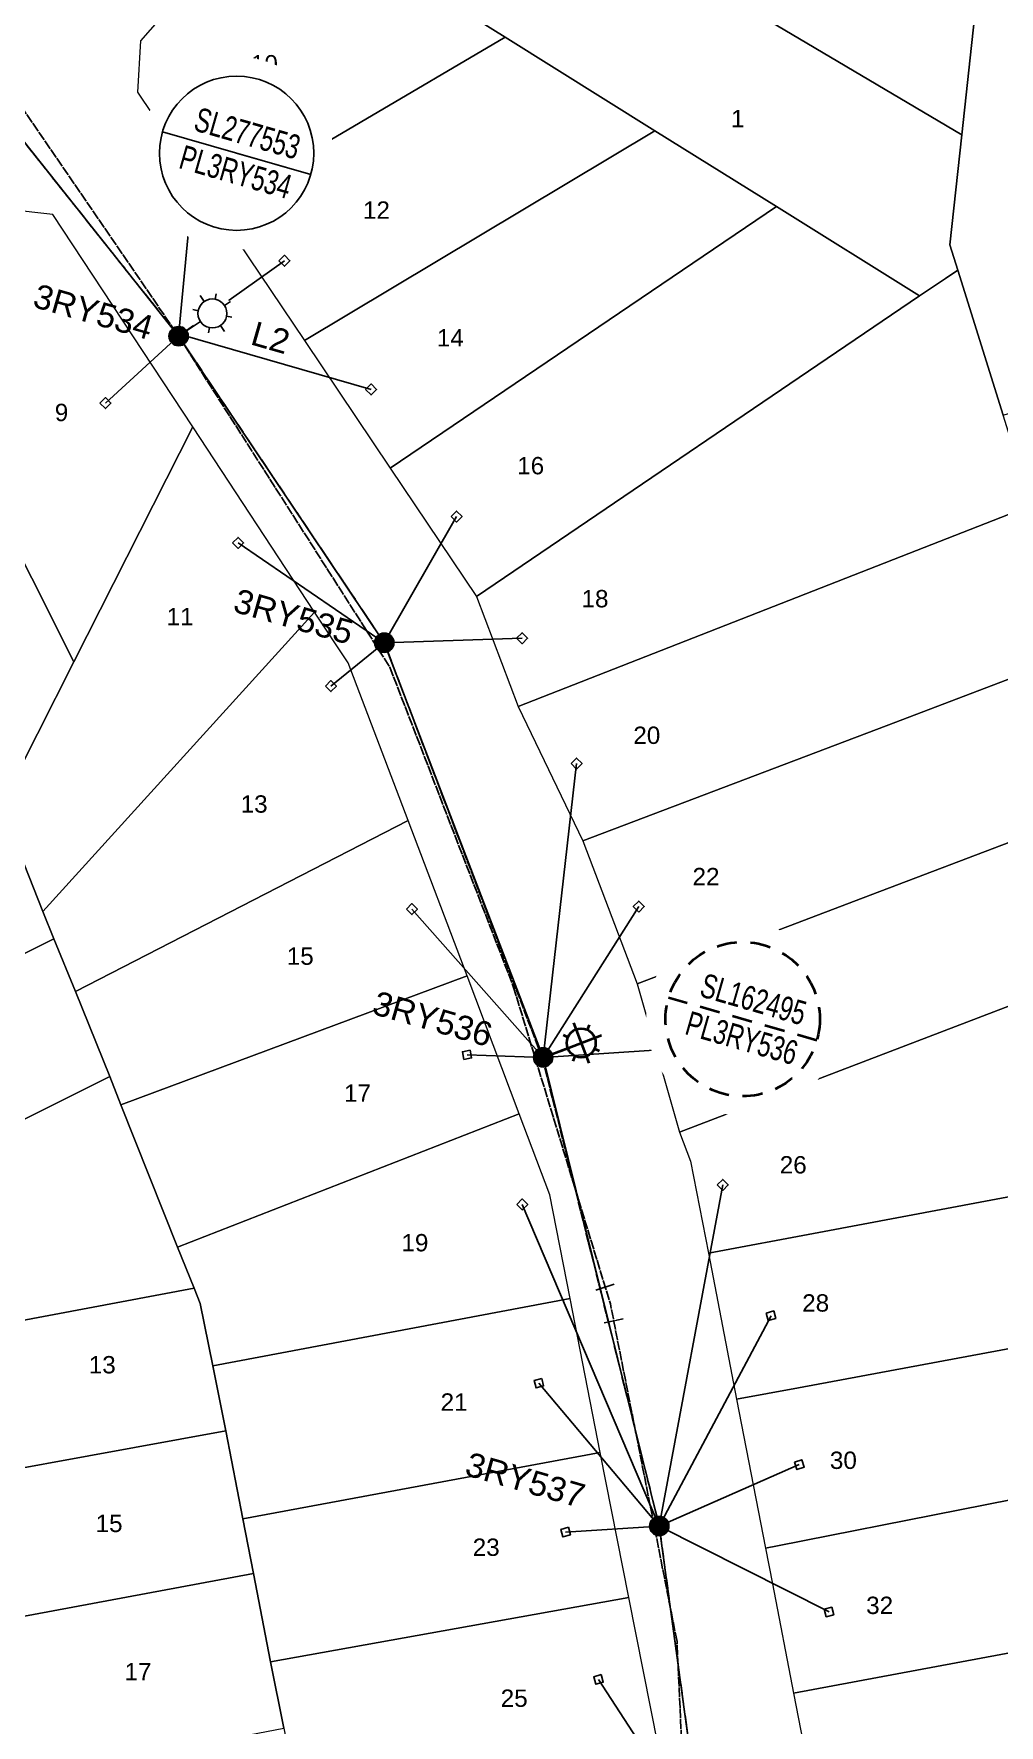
# Model space of a CAD drawing. Header units: metres. Extents: x 301080 to 303013, y 6182698 to 6183880.
# Drawn here: x 302024.9 to 302124.9, y 6183139.7 to 6183315.1 of the extents above; entities that cross this region are included whole.
import ezdxf
from ezdxf.enums import TextEntityAlignment as Align

# ---------------------------------------------------------------- set-up
doc = ezdxf.new("R2010")
doc.units = ezdxf.units.M
doc.linetypes.add('Cable Exist OH', pattern=[1, 1, 0])
doc.linetypes.add('Dash', pattern=[5, 3, -2])
doc.layers.get('0').update_dxf_attribs({"color": 6})
doc.layers.add('Cadastre Land Parcels_SP_EXT', color=9, linetype='Continuous', lineweight=5)
for name, color, linetype in [('Equip_SL_EXT', 7, 'Continuous'), ('Equip_SP_SL_MOD', 3, 'Continuous'), ('Equip_SP_SL_NEW', 2, 'Continuous'), ('Mains_LV_EXT', 7, 'Continuous'), ('Mains_SL_EXT', 7, 'Continuous'), ('NOTES_SL_EXT', 7, 'Continuous'), ('OH_Details_SP_MISC', 7, 'Continuous'), ('Services_SP_EXT', 7, 'Continuous'), ('SupportsOH_SP_TR_HV_LV_SL_EXT', 7, 'Continuous')]:
    doc.layers.add(name, color=color, linetype=linetype)
doc.styles.add('iecARIAL', font='arial.ttf', dxfattribs={"height": 2})
doc.styles.add('POLE_LABEL', font='arial.ttf')
doc.styles.add('SL_LABEL', font='arial.ttf')
doc.styles.get("Standard").update_dxf_attribs({"font": 'arial.ttf'})

# ---------------------------------------------------------------- blocks, each defined once
blk = doc.blocks.new('*U157')
at = {"lineweight": 40}
for p, q in [((-1.46, 5.68), (-1.06, 5.28)), ((0, 1.97), (0, 6.47)), ((1.46, 5.68), (1.06, 5.28)), ((-2.25, 4.22), (2.25, 4.22)), ((-1.46, 2.76), (-1.06, 3.16)), ((0, 0), (0, 2.72)), ((1.46, 2.76), (1.06, 3.16))]:
    blk.add_line(p, q, dxfattribs=at)
blk.add_circle((0, 4.22), 1.5, dxfattribs=at)
at = {"style": 'iecARIAL', "flags": 8}
blk.add_attdef('ASSET_NUM', (1.5, 1.5), '', height=2.5, dxfattribs=at)
for tag, p, height, flags in [('OPERATING_VOLTAGE', (0.98, -1.65), 0.2, 9), ('ORIENTATION', (0.98, -1.85), 0.2, 9), ('CONSTRUCTED_VOLTAGE', (0.98, -0.65), 0.2, 9), ('CONTROL_TYPE', (0.98, -0.85), 0.2, 9), ('LANTERN_PURPOSE', (0.98, -1.05), 0.2, 9), ('LANTERN_TYPE', (0.98, -1.25), 0.2, 9), ('NO_PHASES', (0.98, -1.45), 0.2, 9), ('LNUMBER', (2.18, -3.25), 2.5, 8), ('OWNED_BY', (0.98, -2.05), 0.2, 9), ('STATE', (0.98, -2.25), 0.2, 9), ('USAGE', (0.98, -2.45), 0.2, 9), ('CEXIST', (0.98, -2.65), 0.2, 9), ('CNEW', (0.98, -2.85), 0.2, 9), ('CNUMBER', (0.98, -3.05), 0.2, 9), ('CREMOVE', (0.98, -3.25), 0.2, 9), ('CREPLACE', (0.98, -3.45), 0.2, 9), ('LKINGHEIGHT', (0.98, -3.65), 0.2, 9), ('LBRACKET', (0.98, -3.85), 0.2, 9), ('LBRACKETVOCAB', (0.98, -4.05), 0.2, 9), ('LCATEGORY', (0.98, -4.25), 0.2, 9), ('LCHARGE1', (0.98, -4.45), 0.2, 9), ('LCHARGE1PERCENT', (0.98, -4.65), 0.2, 9), ('LCHARGE2', (0.98, -4.85), 0.2, 9), ('LCHARGE2PERCENT', (0.98, -5.05), 0.2, 9), ('LCHARGE3', (0.98, -5.25), 0.2, 9), ('LCHARGE3PERCENT', (0.98, -5.45), 0.2, 9), ('LEXIST', (0.98, -5.65), 0.2, 9), ('LLAMP', (0.98, -5.85), 0.2, 9), ('LLAMPVOCAB', (0.98, -6.05), 0.2, 9), ('LMAST', (0.98, -6.25), 0.2, 9), ('LMASTVOCAB', (0.98, -6.45), 0.2, 9), ('LNEW', (0.98, -6.65), 0.2, 9), ('LANTNUMBER', (0.98, -6.85), 0.2, 9), ('LOUTREACH', (0.98, -7.25), 0.2, 9), ('LOUTREACHVOCAB', (0.98, -7.45), 0.2, 9), ('LRATECODE', (0.98, -7.65), 0.2, 9), ('LREMOVE', (0.98, -7.85), 0.2, 9), ('LREPLACE', (0.98, -8.05), 0.2, 9), ('LTYPE', (0.98, -8.25), 0.2, 9), ('LTYPEVOCAB', (0.98, -8.45), 0.2, 9), ('LEGEND', (0.98, -8.65), 0.2, 9), ('LOCATION', (0.98, -8.85), 0.2, 9), ('STREETNAME', (0.98, -9.25), 0.2, 9), ('SUBURB', (0.98, -9.45), 0.2, 1), ('NOTES', (0.98, -9.05), 0.2, 9)]:
    blk.add_attdef(tag, p, '', height=height, dxfattribs=dict(flags=flags))
blk = doc.blocks.new('CCP_EXT')
at = {"flags": 9}
for tag, p in [('STATE', (0, -1.8)), ('LIFE_SUPPORT', (0, -1.6)), ('NOTES', (0, -2))]:
    blk.add_attdef(tag, text='', height=0.2, dxfattribs=at).set_placement(p, align=Align.MIDDLE_LEFT)
blk.add_wipeout([(0, 0.57), (0.57, 0), (0, -0.57), (-0.57, 0)])
blk.add_lwpolyline([(-0.57, 0), (0, 0.57), (0.57, 0), (0, -0.57), (-0.57, 0)])
at = {"flags": 1}
blk.add_attdef('Z', (0, 0), '', height=0.2, dxfattribs=at)
at = {"flags": 9}
for tag, p in [('CCP_TYPE', (0, 0)), ('CONSTRUCTED_VOLTAGE', (0, -0.2)), ('OPERATING_VOLTAGE', (0, -0.6)), ('ORIENTATION', (0, -0.8)), ('OWNED_BY', (0, -1)), ('NO_PHASES', (0, -0.4)), ('USAGE', (0, -1.2)), ('LEGEND', (0, -1.4))]:
    blk.add_attdef(tag, text='', height=0.2, dxfattribs=at).set_placement(p, align=Align.MIDDLE_LEFT)
blk = doc.blocks.new('POLE_EXT')
blk.add_hatch(color=256).paths.add_polyline_path([(-1, 0, 1), (1, 0, 1)])
blk.add_lwpolyline([(-1, 0, 1), (1, 0, 1)], format="xyb", close=True)
for tag, height, flags, p in [('pNumber', 2.5, 8, (-17.84, 2.07)), ('OWNED_BY', 0.2, 9, (1.35, -0.4)), ('SPECIAL_USE', 0.2, 9, (1.35, -0.8)), ('STATE', 0.2, 9, (1.35, -1)), ('cLV', 0.2, 9, (1.35, -1.4)), ('hDepth', 0.2, 9, (1.35, -1.6)), ('hDia', 0.2, 9, (1.35, -1.8)), ('PARENT', 0.2, 9, (1.35, -0.6)), ('USAGE', 0.2, 9, (1.35, -1.2)), ('cHV', 0.2, 9, (1.35, -2)), ('cLinedev', 0.2, 9, (1.35, -3.4)), ('LBRACKET', 0.2, 9, (1.35, -2.2)), ('LExisting', 0.2, 9, (1.35, -2.4)), ('LANTNUMBER', 0.2, 9, (1.35, -2.6)), ('LOther', 0.2, 9, (1.35, -2.8)), ('LRemove', 0.2, 9, (1.35, -3)), ('LEGEND', 0.2, 9, (1.35, -3.2)), ('LOCATION', 0.2, 9, (1.35, -3.6)), ('pExisting', 0.2, 9, (1.35, -3.8)), ('pFooting', 0.2, 9, (1.35, -4.4)), ('pNew', 0.2, 9, (1.35, -4.6)), ('pRelocate', 0.2, 9, (1.35, -5)), ('pRemove', 0.2, 9, (1.35, -5.2)), ('PFNUMBER', 0.2, 9, (1.35, -4)), ('NEWPFNUMBER', 0.2, 9, (1.35, -4.2)), ('pReplace', 0.2, 9, (1.35, -5.4)), ('pStay', 0.2, 9, (1.35, -5.6)), ('pType', 0.2, 9, (1.35, -5.8)), ('cspan', 0.2, 9, (1.35, -6)), ('STREETNAME', 0.2, 9, (1.35, -6.2)), ('SUBURB', 0.2, 9, (1.35, -6.4)), ('OPERATED_BY', 0.2, 9, (1.36, -7.01)), ('NOTES', 0.2, 9, (1.35, -6.6)), ('MAINTAINED_BY', 0.2, 9, (1.36, -6.81))]:
    blk.add_attdef(tag, text='', height=height, dxfattribs=dict(flags=flags)).set_placement(p, align=Align.MIDDLE_LEFT)
at = {"style": 'POLE_LABEL'}
for tag, height, flags, p in [('ASSET_NUM', 2.5, 8, (2, 2)), ('STRUCTURE_PLANT_NUMBER', 0.2, 9, (1.35, 0.03)), ('STREET_CODE', 0.2, 9, (1.35, -0.2))]:
    blk.add_attdef(tag, text='', height=height, dxfattribs=dict(at, flags=flags)).set_placement(p, align=Align.MIDDLE_LEFT)
at = {"flags": 1}
blk.add_attdef('Z', (1.35, -7.33), '', height=0.2, dxfattribs=at)
blk = doc.blocks.new('End Shackle_EXT')
at = {"flags": 9}
for tag, p in [('USAGE', (0, -1.4)), ('NOTES', (0, -1.6))]:
    blk.add_attdef(tag, text='', height=0.2, dxfattribs=at).set_placement(p, align=Align.MIDDLE_LEFT)
blk.add_wipeout([(0, 0.25), (1.81, 0.25), (1.82, -0.25), (0, -0.25)])
blk.add_line((1.81, -1), (1.81, 1))
at = {"flags": 1}
blk.add_attdef('Z', (0, 0), '', height=0.2, dxfattribs=at)
at = {"flags": 9}
for tag, p in [('CONNECTOR_TYPE', (0, 0)), ('CONSTRUCTED_VOLTAGE', (0, -0.2)), ('OPERATING_VOLTAGE', (0, -0.6)), ('ORIENTATION', (0, -0.8)), ('OWNED_BY', (0, -1)), ('STATE', (0, -1.2)), ('NO_PHASES', (0, -0.4))]:
    blk.add_attdef(tag, text='', height=0.2, dxfattribs=at).set_placement(p, align=Align.MIDDLE_LEFT)
blk = doc.blocks.new('SL_LANTERN_NEW')
blk.add_line((0, 0), (0, 0))
for tag, p, flags in [('Z', (0, 0), 1), ('OPERATED_BY', (0, -9.61), 9)]:
    blk.add_attdef(tag, p, '', height=0.2, dxfattribs=dict(flags=flags))
at = {"style": 'SL_LABEL', "flags": 9}
blk.add_attdef('STREET_CODE', text='', height=0.2, dxfattribs=at).set_placement((0, -0.2), align=Align.MIDDLE_LEFT)
for tag, height, flags, p in [('CONSTRUCTED_VOLTAGE', 0.2, 9, (0, -0.4)), ('CONTROL_TYPE', 0.2, 9, (0, -0.6)), ('OPERATING_VOLTAGE', 0.2, 9, (0, -1.4)), ('ORIENTATION', 0.2, 9, (0, -1.6)), ('OWNED_BY', 0.2, 9, (0, -1.8)), ('LANTERN_PURPOSE', 0.2, 9, (0, -0.8)), ('LANTERN_TYPE', 0.2, 9, (0, -1)), ('NO_PHASES', 0.2, 9, (0, -1.2)), ('LNUMBER', 2.5, 8, (1.2, -2.8)), ('STATE', 0.2, 9, (0, -2)), ('CEXIST', 0.2, 9, (0, -2.4)), ('CNEW', 0.2, 9, (0, -2.6)), ('CNUMBER', 0.2, 9, (0, -2.8)), ('CREMOVE', 0.2, 9, (0, -3)), ('CREPLACE', 0.2, 9, (0, -3.2)), ('USAGE', 0.2, 9, (0, -2.2)), ('LKINGHEIGHT', 0.2, 9, (0, -3.4)), ('LBRACKET', 0.2, 9, (0, -3.6)), ('LBRACKETVOCAB', 0.2, 9, (0, -3.8)), ('LCATEGORY', 0.2, 9, (0, -4)), ('LCHARGE1', 0.2, 9, (0, -4.2)), ('LCHARGE1PERCENT', 0.2, 9, (0, -4.4)), ('LCHARGE2', 0.2, 9, (0, -4.6)), ('LCHARGE2PERCENT', 0.2, 9, (0, -4.8)), ('LCHARGE3', 0.2, 9, (0, -5)), ('LCHARGE3PERCENT', 0.2, 9, (0, -5.2)), ('LEXIST', 0.2, 9, (0, -5.4)), ('LLAMP', 0.2, 9, (0, -5.6)), ('LLAMPVOCAB', 0.2, 9, (0, -5.8)), ('LMAST', 0.2, 9, (0, -6)), ('LMASTVOCAB', 0.2, 9, (0, -6.2)), ('LNEW', 0.2, 9, (0, -6.4)), ('LANTNUMBER', 0.2, 9, (0, -6.6)), ('LOUTREACH', 0.2, 9, (0, -7)), ('SUBURB', 0.2, 9, (0, -8.6)), ('STREETNAME', 0.2, 9, (0, -8.8)), ('LOUTREACHVOCAB', 0.2, 9, (0, -7.2)), ('LRATECODE', 0.2, 9, (0, -7.4)), ('LREMOVE', 0.2, 9, (0, -7.6)), ('LREPLACE', 0.2, 9, (0, -7.8)), ('LTYPE', 0.2, 9, (0, -8)), ('LTYPEVOCAB', 0.2, 9, (0, -8.2)), ('LEGEND', 0.2, 9, (0, -8.4)), ('LOCATION', 0.2, 9, (0, -9)), ('NOTES', 0.2, 9, (0, -9.2)), ('MAINTAINED_BY', 0.2, 9, (0, -9.86))]:
    blk.add_attdef(tag, text='', height=height, dxfattribs=dict(flags=flags)).set_placement(p, align=Align.MIDDLE_LEFT)
blk.add_wipeout([(0, 6.47), (1.46, 5.68), (2.25, 4.22), (1.46, 2.76), (0, 1.86), (-1.46, 2.76), (-2.25, 4.22), (-1.46, 5.68)])
for p, q in [((-1.46, 5.68), (-1.06, 5.28)), ((0, 5.72), (0, 6.47)), ((1.46, 5.68), (1.06, 5.28)), ((-2.25, 4.22), (-1.5, 4.22)), ((1.5, 4.22), (2.25, 4.22)), ((-1.46, 2.76), (-1.06, 3.16)), ((0, 0), (0, 2.72)), ((1.46, 2.76), (1.06, 3.16))]:
    blk.add_line(p, q)
blk.add_circle((0, 4.22), 1.5)
at = {"style": 'SL_LABEL', "flags": 8}
blk.add_attdef('ASSET_NUM', text='', height=2.5, dxfattribs=at).set_placement((2, 2), align=Align.MIDDLE_LEFT)
blk = doc.blocks.new('SLANTERN_NUM_EXT')
blk.add_wipeout([(-0.31, 10), (-0.94, 9.96), (-1.57, 9.88), (-2.18, 9.76), (-2.79, 9.61), (-3.39, 9.41), (-3.97, 9.18), (-4.54, 8.91), (-5.09, 8.61), (-5.62, 8.27), (-6.13, 7.91), (-6.62, 7.5), (-7.07, 7.07), (-7.5, 6.62), (-7.91, 6.13), (-8.27, 5.62), (-8.61, 5.09), (-8.91, 4.54), (-9.18, 3.97), (-9.41, 3.39), (-9.61, 2.79), (-9.76, 2.18), (-9.88, 1.57), (-9.96, 0.94), (-10, 0.31), (-10, -0.31), (-9.96, -0.94), (-9.88, -1.57), (-9.76, -2.18), (-9.61, -2.79), (-9.41, -3.39), (-9.18, -3.97), (-8.91, -4.54), (-8.61, -5.09), (-8.27, -5.62), (-7.91, -6.13), (-7.5, -6.62), (-7.07, -7.07), (-6.62, -7.5), (-6.13, -7.91), (-5.62, -8.27), (-5.09, -8.61), (-4.54, -8.91), (-3.97, -9.18), (-3.39, -9.41), (-2.79, -9.61), (-2.18, -9.76), (-1.57, -9.88), (-0.94, -9.96), (-0.31, -10), (0.31, -10), (0.94, -9.96), (1.57, -9.88), (2.18, -9.76), (2.79, -9.61), (3.39, -9.41), (3.97, -9.18), (4.54, -8.91), (5.09, -8.61), (5.62, -8.27), (6.13, -7.91), (6.62, -7.5), (7.07, -7.07), (7.5, -6.62), (7.91, -6.13), (8.27, -5.62), (8.61, -5.09), (8.91, -4.54), (9.18, -3.97), (9.41, -3.39), (9.61, -2.79), (9.76, -2.18), (9.88, -1.57), (9.96, -0.94), (10, -0.31), (10, 0.31), (9.96, 0.94), (9.88, 1.57), (9.76, 2.18), (9.61, 2.79), (9.41, 3.39), (9.18, 3.97), (8.91, 4.54), (8.61, 5.09), (8.27, 5.62), (7.91, 6.13), (7.5, 6.62), (7.07, 7.07), (6.62, 7.5), (6.13, 7.91), (5.62, 8.27), (5.09, 8.61), (4.54, 8.91), (3.97, 9.18), (3.39, 9.41), (2.79, 9.61), (2.18, 9.76), (1.57, 9.88), (0.94, 9.96), (0.31, 10)])
at = {"linetype": 'Dash', "lineweight": 40, "ltscale": 0.7}
blk.add_line((8, 0), (-8, 0), dxfattribs=at)
blk.add_circle((0, 0), 8, dxfattribs=at)
at = {"lineweight": 40, "width": 0.7}
for tag, p in [('SNUMBER', (0.51, 1.05)), ('CNUMBER', (0.44, -3.15))]:
    blk.add_attdef(tag, text='', height=2.5, dxfattribs=at).set_placement(p, align=Align.CENTER)
at = {"lineweight": 40, "flags": 1}
blk.add_attdef('Z', (0, 0), '', height=0.2, dxfattribs=at)
blk = doc.blocks.new('SLANTERN_NUM_NEW')
blk.add_wipeout([(-0.31, 10), (-0.94, 9.96), (-1.57, 9.88), (-2.18, 9.76), (-2.79, 9.61), (-3.39, 9.41), (-3.97, 9.18), (-4.54, 8.91), (-5.09, 8.61), (-5.62, 8.27), (-6.13, 7.91), (-6.62, 7.5), (-7.07, 7.07), (-7.5, 6.62), (-7.91, 6.13), (-8.27, 5.62), (-8.61, 5.09), (-8.91, 4.54), (-9.18, 3.97), (-9.41, 3.39), (-9.61, 2.79), (-9.76, 2.18), (-9.88, 1.57), (-9.96, 0.94), (-10, 0.31), (-10, -0.31), (-9.96, -0.94), (-9.88, -1.57), (-9.76, -2.18), (-9.61, -2.79), (-9.41, -3.39), (-9.18, -3.97), (-8.91, -4.54), (-8.61, -5.09), (-8.27, -5.62), (-7.91, -6.13), (-7.5, -6.62), (-7.07, -7.07), (-6.62, -7.5), (-6.13, -7.91), (-5.62, -8.27), (-5.09, -8.61), (-4.54, -8.91), (-3.97, -9.18), (-3.39, -9.41), (-2.79, -9.61), (-2.18, -9.76), (-1.57, -9.88), (-0.94, -9.96), (-0.31, -10), (0.31, -10), (0.94, -9.96), (1.57, -9.88), (2.18, -9.76), (2.79, -9.61), (3.39, -9.41), (3.97, -9.18), (4.54, -8.91), (5.09, -8.61), (5.62, -8.27), (6.13, -7.91), (6.62, -7.5), (7.07, -7.07), (7.5, -6.62), (7.91, -6.13), (8.27, -5.62), (8.61, -5.09), (8.91, -4.54), (9.18, -3.97), (9.41, -3.39), (9.61, -2.79), (9.76, -2.18), (9.88, -1.57), (9.96, -0.94), (10, -0.31), (10, 0.31), (9.96, 0.94), (9.88, 1.57), (9.76, 2.18), (9.61, 2.79), (9.41, 3.39), (9.18, 3.97), (8.91, 4.54), (8.61, 5.09), (8.27, 5.62), (7.91, 6.13), (7.5, 6.62), (7.07, 7.07), (6.62, 7.5), (6.13, 7.91), (5.62, 8.27), (5.09, 8.61), (4.54, 8.91), (3.97, 9.18), (3.39, 9.41), (2.79, 9.61), (2.18, 9.76), (1.57, 9.88), (0.94, 9.96), (0.31, 10)])
at = {"linetype": 'Continuous'}
blk.add_line((8, 0), (-8, 0), dxfattribs=at)
blk.add_line((0, 0), (8, 0))
blk.add_circle((0, 0), 8, dxfattribs=at)
at = {"width": 0.7}
for tag, p in [('SNUMBER', (0.51, 1.05)), ('CNUMBER', (0.44, -3.15))]:
    blk.add_attdef(tag, text='', height=2.5, dxfattribs=at).set_placement(p, align=Align.CENTER)
at = {"flags": 1}
blk.add_attdef('Z', (0, 0), '', height=0.2, dxfattribs=at)

msp = doc.modelspace()

# ---------------------------------------------------------------- linework, layer by layer
at = {"layer": 'Cadastre Land Parcels_SP_EXT', "linetype": 'Continuous'}
for points in [[(302164.24, 6183306.89), (302163.81, 6183306.94), (302158.68, 6183367.08), (302126.96, 6183369.75), (302126.27, 6183362.32), (302123.67, 6183330.26), (302123.12, 6183323.55), (302121.06, 6183304.64), (302119.82, 6183293.26), (302120.64, 6183290.63), (302125.36, 6183275.59), (302162.12, 6183287.11), (302162.25, 6183288.64), (302164.24, 6183306.89)], [(302123.67, 6183330.26), (302073.46, 6183348.26), (302063.4, 6183345.76), (302059.4, 6183341.19), (302121.06, 6183304.64), (302123.12, 6183323.55), (302123.67, 6183330.26)], [(302119.36, 6183289.77), (302120.64, 6183290.63), (302119.82, 6183293.26), (302121.06, 6183304.64), (302059.4, 6183341.19), (302049.51, 6183329.89), (302073.73, 6183314.8), (302089.24, 6183305.08), (302101.86, 6183297.21), (302116.67, 6183287.96), (302119.36, 6183289.77)], [(302073.73, 6183314.8), (302049.51, 6183329.89), (302035.91, 6183314.41), (302035.62, 6183309.1), (302043.67, 6183297.07), (302073.73, 6183314.8)], [(302089.24, 6183305.08), (302073.73, 6183314.8), (302043.67, 6183297.07), (302052.92, 6183283.33), (302089.24, 6183305.08)], [(302101.86, 6183297.21), (302089.24, 6183305.08), (302052.92, 6183283.33), (302061.81, 6183270.09), (302101.86, 6183297.21)], [(302116.67, 6183287.96), (302101.86, 6183297.21), (302061.81, 6183270.09), (302070.76, 6183256.78), (302116.67, 6183287.96)], [(302041.34, 6183274.38), (302026.81, 6183296.4), (302022.2, 6183296.91), (302011.55, 6183284.7), (302028.99, 6183249.99), (302041.34, 6183274.38)], [(302115.58, 6183261.22), (302128.3, 6183266.2), (302125.36, 6183275.59), (302120.64, 6183290.63), (302119.36, 6183289.77), (302116.67, 6183287.96), (302070.76, 6183256.78), (302075.08, 6183245.36), (302115.58, 6183261.22)], [(302028.99, 6183249.99), (302011.55, 6183284.7), (301999.52, 6183270.84), (302021.48, 6183235.04), (302028.99, 6183249.99)], [(302053.96, 6183255.13), (302041.34, 6183274.38), (302028.99, 6183249.99), (302021.48, 6183235.04), (302025.79, 6183224.1), (302053.96, 6183255.13)], [(302113.21, 6183243.35), (302133.11, 6183250.91), (302130.45, 6183259.37), (302128.3, 6183266.2), (302115.58, 6183261.22), (302075.08, 6183245.36), (302081.78, 6183231.41), (302113.21, 6183243.35)], [(302063.67, 6183233.52), (302057.44, 6183249.89), (302053.96, 6183255.13), (302025.79, 6183224.1), (302026.94, 6183221.25), (302029.17, 6183215.8), (302063.67, 6183233.52)], [(302110.85, 6183225.52), (302137.85, 6183235.78), (302135.38, 6183243.63), (302133.11, 6183250.91), (302113.21, 6183243.35), (302081.78, 6183231.41), (302087.41, 6183216.6), (302110.85, 6183225.52)], [(302108.48, 6183207.58), (302142.64, 6183220.67), (302140.33, 6183227.92), (302137.85, 6183235.78), (302110.85, 6183225.52), (302087.41, 6183216.6), (302091.79, 6183201.18), (302108.48, 6183207.58)], [(302026.94, 6183221.25), (302025.79, 6183224.1), (302021.48, 6183235.04), (302008.62, 6183229.71), (301985.4, 6183220.05), (301993.33, 6183204.41), (302026.94, 6183221.25)], [(302069.78, 6183217.41), (302063.67, 6183233.52), (302029.17, 6183215.8), (302032.73, 6183206.97), (302033.89, 6183204.04), (302069.78, 6183217.41)], [(302029.17, 6183215.8), (302026.94, 6183221.25), (301993.33, 6183204.41), (302000.28, 6183190.76), (302032.73, 6183206.97), (302029.17, 6183215.8)], [(302106.26, 6183190.79), (302149.46, 6183198.92), (302146.03, 6183209.82), (302142.64, 6183220.67), (302108.48, 6183207.58), (302091.79, 6183201.18), (302092.93, 6183198.19), (302094.81, 6183188.64), (302106.26, 6183190.79)], [(302075.17, 6183203.11), (302069.78, 6183217.41), (302033.89, 6183204.04), (302039.76, 6183189.28), (302075.17, 6183203.11)], [(302041.47, 6183185.03), (302039.76, 6183189.28), (302033.89, 6183204.04), (302032.73, 6183206.97), (302000.28, 6183190.76), (302002.79, 6183185.79), (302004.34, 6183178.02), (302041.47, 6183185.03)], [(302080.45, 6183183.93), (302078.34, 6183194.69), (302075.17, 6183203.11), (302039.76, 6183189.28), (302041.47, 6183185.03), (302042.09, 6183183.42), (302043.41, 6183176.96), (302080.45, 6183183.93)], [(302104.12, 6183174.68), (302154.07, 6183183.99), (302150.77, 6183194.67), (302149.46, 6183198.92), (302106.26, 6183190.79), (302094.81, 6183188.64), (302097.72, 6183173.49), (302104.12, 6183174.68)], [(302044.76, 6183170.2), (302043.41, 6183176.96), (302042.09, 6183183.42), (302041.47, 6183185.03), (302004.34, 6183178.02), (302007.23, 6183163.38), (302044.76, 6183170.2)], [(302083.58, 6183167.97), (302080.45, 6183183.93), (302043.41, 6183176.96), (302044.76, 6183170.2), (302046.53, 6183161.1), (302083.58, 6183167.97)], [(302101.95, 6183158.29), (302158.68, 6183169.48), (302154.07, 6183183.99), (302104.12, 6183174.68), (302097.72, 6183173.49), (302100.72, 6183158.05), (302101.95, 6183158.29)], [(302046.53, 6183161.1), (302044.76, 6183170.2), (302007.23, 6183163.38), (302010.14, 6183148.44), (302047.64, 6183155.42), (302046.53, 6183161.1)], [(302163.49, 6183154.17), (302158.68, 6183169.48), (302101.95, 6183158.29), (302100.72, 6183158.05), (302101.43, 6183154.35), (302103.62, 6183143), (302163.49, 6183154.17)], [(302086.56, 6183152.94), (302083.58, 6183167.97), (302046.53, 6183161.1), (302047.64, 6183155.42), (302049.41, 6183146.24), (302086.56, 6183152.94)], [(302049.41, 6183146.24), (302047.64, 6183155.42), (302010.14, 6183148.44), (302013.34, 6183132.19), (302050.77, 6183139.38), (302049.41, 6183146.24)], [(302171.06, 6183130.09), (302163.49, 6183154.17), (302103.62, 6183143), (302104.85, 6183136.61), (302104.87, 6183130.19), (302171.06, 6183130.09)], [(302089.58, 6183137.58), (302086.56, 6183152.94), (302049.41, 6183146.24), (302050.77, 6183139.38), (302052.54, 6183130.31), (302089.58, 6183137.58)]]:
    msp.add_lwpolyline(points, close=True, dxfattribs=at)
at = {"layer": 'Mains_LV_EXT', "linetype": 'Cable Exist OH'}
for points in [[(302020.4, 6183312.21), (302039.87, 6183283.77)], [(302093.54, 6183104.13), (302091.54, 6183148.36)]]:
    msp.add_lwpolyline(points, dxfattribs=at)

# ---------------------------------------------------------------- block references
at = {"layer": 'Equip_SP_SL_MOD', "rotation": 290.8246194459775}
msp.add_blockref('*U157', (302077.66, 6183208.95), dxfattribs=at)
at = {"layer": 'SupportsOH_SP_TR_HV_LV_SL_EXT'}
ref = msp.add_blockref('POLE_EXT', (302039.87, 6183283.77), dxfattribs=at)
ref.add_attrib('ASSET_NUM', '3RY534', dxfattribs={"layer": '0', "height": 2.5, "rotation": 344, "style": 'POLE_LABEL'}).set_placement((302037.09, 6183284.57), align=Align.MIDDLE_RIGHT)
ref = msp.add_blockref('POLE_EXT', (302061.19, 6183251.97), dxfattribs=at)
ref.add_attrib('ASSET_NUM', '3RY535', dxfattribs={"layer": '0', "height": 2.5, "rotation": 344, "style": 'POLE_LABEL'}).set_placement((302057.31, 6183251.03), align=Align.BOTTOM_RIGHT)

# ---------------------------------------------------------------- texts
at = {"layer": 'Cadastre Land Parcels_SP_EXT'}
for s, p in [('10', (302047.36, 6183311.13)), ('1', (302097.13, 6183305.44)), ('12', (302058.98, 6183295.95)), ('14', (302066.64, 6183282.7)), ('9', (302027.03, 6183274.96)), ('16', (302074.97, 6183269.44)), ('18', (302081.64, 6183255.64)), ('11', (302038.62, 6183253.78)), ('20', (302087.01, 6183241.47)), ('13', (302046.3, 6183234.34)), ('22', (302093.15, 6183226.81)), ('15', (302051.08, 6183218.56)), ('24', (302098.74, 6183212.02)), ('17', (302057.02, 6183204.35)), ('26', (302102.19, 6183196.91)), ('19', (302062.97, 6183188.83)), ('28', (302104.52, 6183182.58)), ('13', (302030.55, 6183176.17)), ('21', (302067.03, 6183172.3)), ('30', (302107.39, 6183166.26)), ('15', (302031.26, 6183159.71)), ('23', (302070.36, 6183157.24)), ('32', (302111.15, 6183151.21)), ('17', (302034.26, 6183144.33)), ('25', (302073.26, 6183141.58))]:
    msp.add_text(s, height=1.8, dxfattribs=at).set_placement(p)

# ---------------------------------------------------------------- next in the draw order: block references
at = {"layer": 'Equip_SL_EXT'}
ref = msp.add_blockref('SLANTERN_NUM_EXT', (302112.15, 6183128.55), dxfattribs=dict(at, rotation=344))
ref.add_attrib('SNUMBER', 'SL162496', dxfattribs={"layer": '0', "lineweight": 40, "height": 2.5, "rotation": 344, "width": 0.7}).set_placement((302112.92, 6183129.42), align=Align.CENTER)
ref.add_attrib('CNUMBER', 'PL226946', dxfattribs={"lineweight": 40, "height": 2.5, "rotation": 344, "width": 0.7}).set_placement((302111.71, 6183125.4), align=Align.CENTER)
at = {"layer": 'Services_SP_EXT'}
for p in [(302041.87, 6183304.9), (302050.84, 6183291.59), (302059.82, 6183278.24), (302032.27, 6183276.83), (302068.69, 6183265.05), (302046.04, 6183262.33), (302075.48, 6183252.43), (302055.65, 6183247.48), (302081.13, 6183239.44), (302064.05, 6183224.34), (302092.31, 6183209.9), (302096.28, 6183195.72), (302075.5, 6183193.7)]:
    msp.add_blockref('CCP_EXT', p, dxfattribs=at)
for p, rotation in [((302087.58, 6183224.6), 90.0000000000002), ((302069.77, 6183209.22), 55.86616692921984), ((302101.29, 6183182.15), 330.2551186865113), ((302077.22, 6183175.16), 239.3002774506191), ((302104.22, 6183166.71), 333.4349488109902), ((302079.99, 6183159.71), 240.2551187034714), ((302107.3, 6183151.42), 329.6208739918064), ((302083.4, 6183144.43), 241.0735741693554)]:
    msp.add_blockref('CCP_EXT', p, dxfattribs=dict(at, rotation=rotation))

# ---------------------------------------------------------------- next in the draw order: linework, layer by layer
at = {"layer": 'Mains_LV_EXT', "linetype": 'Cable Exist OH'}
for points in [[(302039.87, 6183283.77), (302061.76, 6183249.45)], [(302061.76, 6183249.45), (302074.57, 6183216.31)]]:
    msp.add_lwpolyline(points, dxfattribs=at)
at = {"layer": 'Mains_SL_EXT', "linetype": 'Cable Exist OH'}
msp.add_lwpolyline([(302016.54, 6183313.12), (302039.87, 6183283.77), (302061.19, 6183251.97), (302077.57, 6183208.91)], dxfattribs=at)
at = {"layer": 'Services_SP_EXT'}
for points in [[(302041.87, 6183304.9), (302039.87, 6183283.77)], [(302050.84, 6183291.59), (302039.87, 6183283.77)], [(302039.87, 6183283.77), (302032.27, 6183276.83)], [(302040.06, 6183283.93), (302059.82, 6183278.24)], [(302068.69, 6183265.05), (302061.19, 6183251.97)], [(302046.04, 6183262.33), (302061.19, 6183251.97)], [(302055.65, 6183247.48), (302061.19, 6183251.97)], [(302075.48, 6183252.43), (302061.19, 6183251.97)], [(302081.13, 6183239.44), (302077.66, 6183208.95)], [(302064.05, 6183224.34), (302077.66, 6183208.95)], [(302087.58, 6183224.6), (302077.66, 6183208.95)], [(302092.31, 6183209.9), (302077.66, 6183208.95)], [(302069.77, 6183209.22), (302077.66, 6183208.95)], [(302096.28, 6183195.72), (302089.7, 6183160.34)], [(302075.5, 6183193.7), (302089.7, 6183160.34)], [(302089.7, 6183160.34), (302101.29, 6183182.15)], [(302089.7, 6183160.34), (302077.22, 6183175.16)], [(302089.7, 6183160.34), (302104.22, 6183166.71)], [(302089.7, 6183160.34), (302079.99, 6183159.71)], [(302089.7, 6183160.34), (302107.3, 6183151.42)], [(302094.12, 6183127.91), (302083.4, 6183144.43)]]:
    msp.add_lwpolyline(points, dxfattribs=at)

# ---------------------------------------------------------------- next in the draw order: block references
at = {"layer": 'SupportsOH_SP_TR_HV_LV_SL_EXT'}
ref = msp.add_blockref('POLE_EXT', (302077.66, 6183208.95), dxfattribs=at)
ref.add_attrib('ASSET_NUM', '3RY536', dxfattribs={"layer": '0', "height": 2.5, "rotation": 344, "style": 'POLE_LABEL'}).set_placement((302071.73, 6183209.3), align=Align.BOTTOM_RIGHT)
ref = msp.add_blockref('POLE_EXT', (302089.7, 6183160.34), dxfattribs=at)
ref.add_attrib('ASSET_NUM', '3RY537', dxfattribs={"layer": '0', "height": 2.5, "rotation": 344, "style": 'POLE_LABEL'}).set_placement((302082.23, 6183164.58), align=Align.TOP_RIGHT)

# ---------------------------------------------------------------- next in the draw order: block references
at = {"layer": 'Equip_SP_SL_NEW'}
ref = msp.add_blockref('SL_LANTERN_NEW', (302039.87, 6183283.77), dxfattribs=dict(at, rotation=303.9671526644611))
ref.add_attrib('LNUMBER', 'L2', dxfattribs={"layer": '0', "height": 2.5, "rotation": 344}).set_placement((302047.54, 6183284.15), align=Align.MIDDLE_LEFT)
at = {"layer": 'Mains_LV_EXT', "rotation": 107.7555840674569}
msp.add_blockref('End Shackle_EXT', (302084.63, 6183183.4), dxfattribs=at)

# ---------------------------------------------------------------- next in the draw order: block references
at = {"layer": 'Mains_LV_EXT', "rotation": 281.1526811705268}
msp.add_blockref('End Shackle_EXT', (302084.63, 6183183.4), dxfattribs=at)

# ---------------------------------------------------------------- next in the draw order: linework, layer by layer
at = {"layer": 'Mains_LV_EXT', "linetype": 'Cable Exist OH'}
for points in [[(302074.57, 6183216.31), (302084.63, 6183183.4)], [(302091.54, 6183148.36), (302084.63, 6183183.4)]]:
    msp.add_lwpolyline(points, dxfattribs=at)
at = {"layer": 'Mains_SL_EXT', "linetype": 'Cable Exist OH'}
msp.add_lwpolyline([(302077.57, 6183208.91), (302089.7, 6183160.34), (302094.12, 6183127.91), (302093.54, 6183104.13)], dxfattribs=at)
at = {"layer": 'OH_Details_SP_MISC', "color": 7, "linetype": 'Continuous', "flags": 128}
msp.add_lwpolyline([(301951.08, 6183378.81), (301980.49, 6183348.36), (302016.54, 6183313.12), (302039.87, 6183283.77), (302061.19, 6183251.97), (302077.66, 6183208.95), (302089.7, 6183160.34), (302094.12, 6183127.91), (302093.54, 6183104.13), (302090.8, 6183063.14), (302082.45, 6183018.51), (302073.35, 6182995.53)], dxfattribs=at)

# ---------------------------------------------------------------- next in the draw order: block references
at = {"layer": 'Equip_SL_EXT'}
ref = msp.add_blockref('SLANTERN_NUM_EXT', (302098.35, 6183212.92), dxfattribs=dict(at, rotation=344))
ref.add_attrib('SNUMBER', 'SL162495', dxfattribs={"layer": '0', "lineweight": 40, "height": 2.5, "rotation": 344, "width": 0.7}).set_placement((302099.12, 6183213.79), align=Align.CENTER)
ref.add_attrib('CNUMBER', 'PL3RY536', dxfattribs={"lineweight": 40, "height": 2.5, "rotation": 344, "width": 0.7}).set_placement((302097.91, 6183209.77), align=Align.CENTER)
at = {"layer": 'NOTES_SL_EXT'}
ref = msp.add_blockref('SLANTERN_NUM_NEW', (302045.88, 6183302.75), dxfattribs=dict(at, rotation=344))
ref.add_attrib('SNUMBER', 'SL277553', dxfattribs={"layer": '0', "height": 2.5, "rotation": 344, "width": 0.7}).set_placement((302046.66, 6183303.62), align=Align.CENTER)
ref.add_attrib('CNUMBER', 'PL3RY534', dxfattribs={"height": 2.5, "rotation": 344, "width": 0.7}).set_placement((302045.44, 6183299.61), align=Align.CENTER)

doc.saveas('drawing.dxf')
